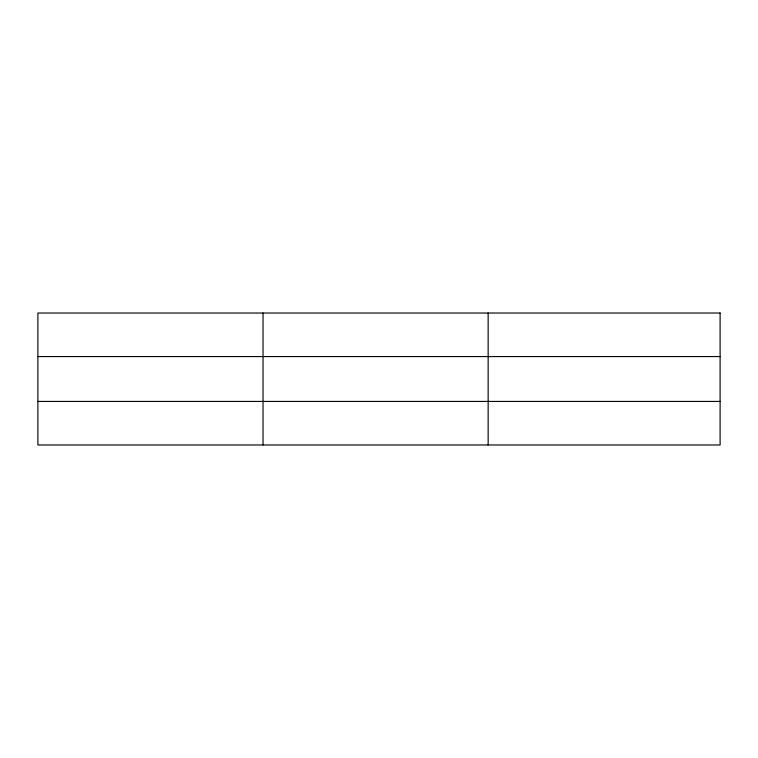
<?xml version="1.0" encoding="UTF-8"?>
<svg xmlns="http://www.w3.org/2000/svg" width="758" height="758" viewBox="0 0 758 758"><rect width="100%" height="100%" fill="white"/><g stroke="black" fill="none" stroke-linecap="round" stroke-linejoin="round"><path stroke-width="1.14" d="M263.026 313.026L263.026 444.974M488.152 313.026L488.152 444.974M37.9 356.563L720.1 356.563M37.9 401.437L720.1 401.437M720.1 313.026L720.1 444.974L37.9 444.974L37.9 313.026L720.1 313.026"/></g></svg>
